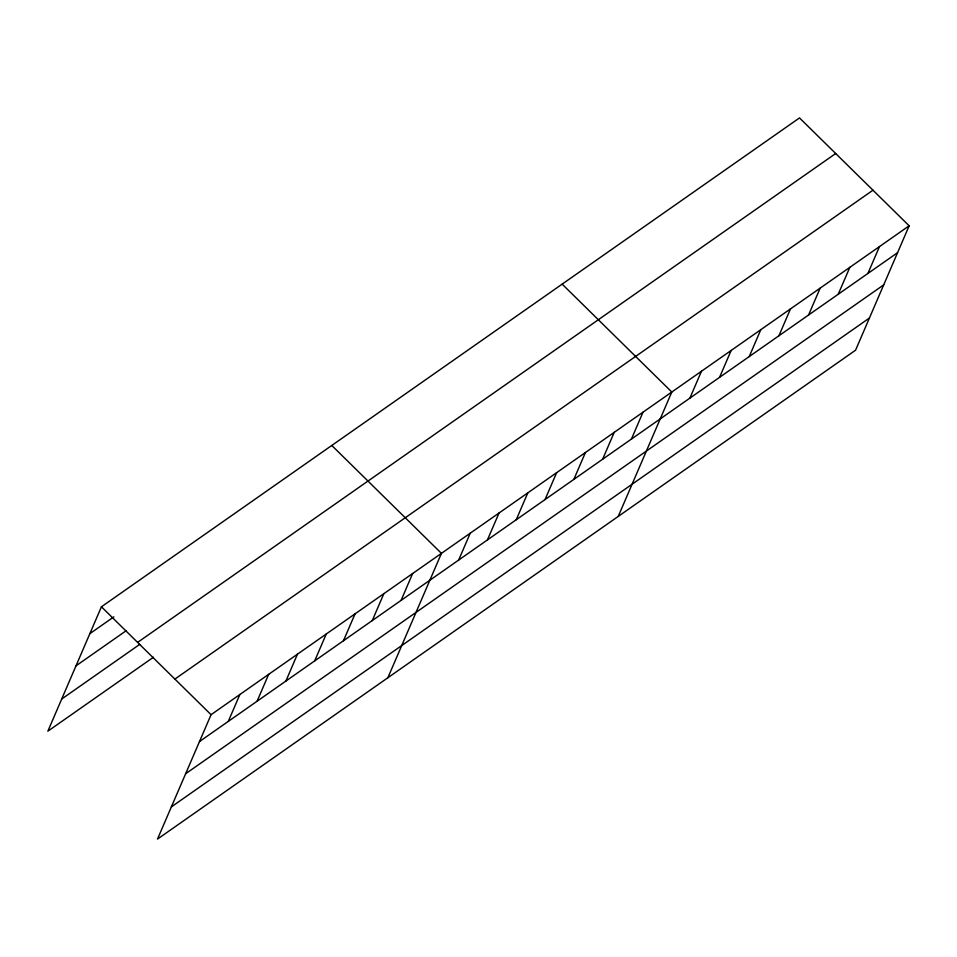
<?xml version="1.0" encoding="UTF-8"?>
<svg xmlns="http://www.w3.org/2000/svg" width="957" height="957" viewBox="0 0 957 957"><rect width="100%" height="100%" fill="white"/><g stroke="black" fill="none" stroke-linecap="round" stroke-linejoin="round"><path stroke-width="1.44" d="M909.15 225.804L211.066 714.688L157.498 839.086L855.57 350.202L909.15 225.804L799.502 117.914L101.43 606.798L47.85 731.196L153.431 657.256M228.292 721.399L239.86 694.519M257.086 701.242L268.666 674.362M285.88 681.073L297.46 654.193M314.674 660.904L326.253 634.024M343.467 640.735L355.047 613.856M372.273 620.567L383.841 593.687M401.067 600.41L412.634 573.53M387.86 677.759L441.44 553.361L331.792 445.46M458.654 560.072L470.234 533.193M487.448 539.904L499.028 513.024M516.242 519.735L527.821 492.855M545.047 499.566L556.615 472.686M573.841 479.409L585.421 452.529M602.635 459.24L614.215 432.361M631.429 439.072L643.008 412.192M618.222 516.421L671.802 392.023L562.154 284.133M689.889 398.124L701.469 371.244M719.568 377.345L731.136 350.465M749.235 356.566L760.803 329.687M778.902 335.799L790.482 308.92M808.569 315.02L820.149 288.141M838.236 294.242L849.816 267.362M867.903 273.463L879.483 246.583M89.85 633.678L113.847 616.87M75.986 665.857L126.384 630.567M137.605 642.398L835.688 153.515M61.715 699.017L139.698 644.396M174.892 679.087L872.963 190.204M199.487 741.567L897.57 252.684M185.634 773.746L883.718 284.863M171.351 806.907L869.434 318.023M101.43 606.798L211.066 714.688"/></g></svg>
